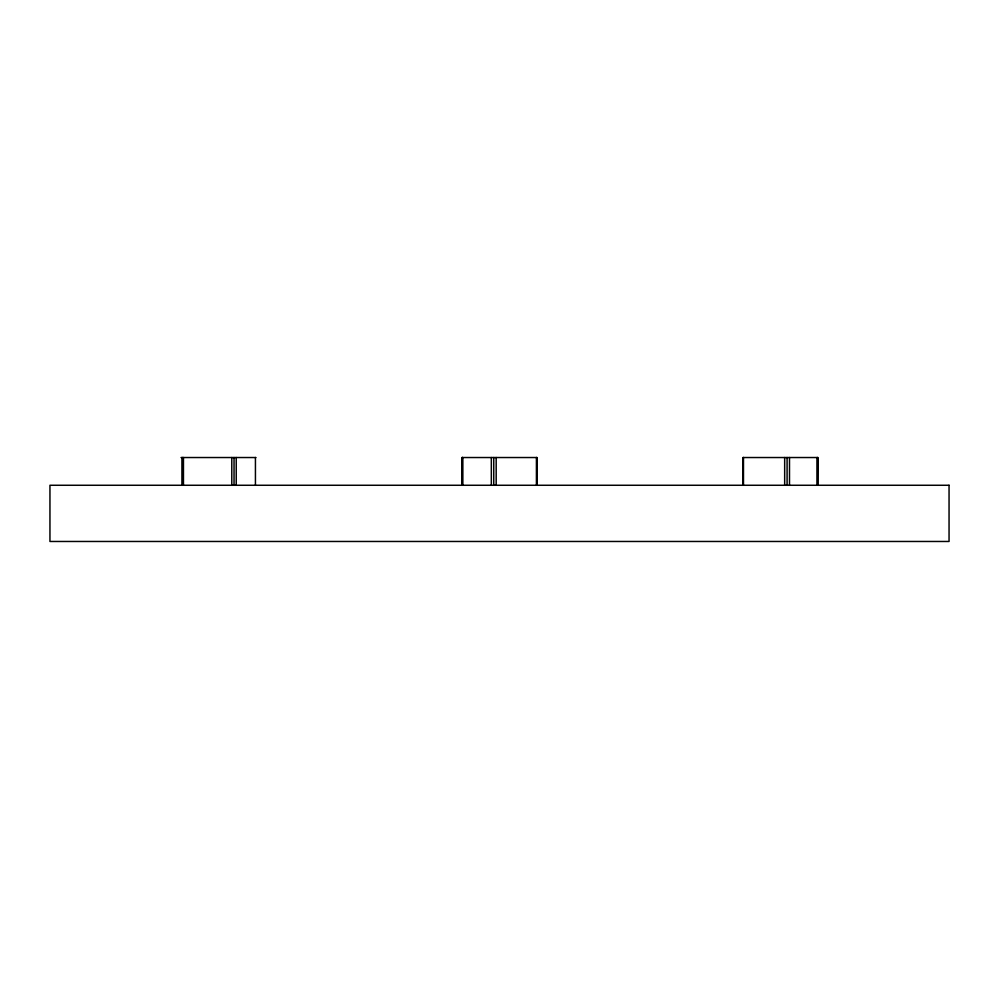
<?xml version="1.0" encoding="UTF-8"?>
<svg xmlns="http://www.w3.org/2000/svg" width="999" height="999" viewBox="0 0 999 999"><rect width="100%" height="100%" fill="white"/><g stroke="black" fill="none" stroke-linecap="round" stroke-linejoin="round"><path stroke-width="1.5" d="M181.019 457.53L255.931 457.53M817.856 485.264L817.981 457.53L743.056 457.53L743.056 485.264M817.569 457.53L817.569 485.264M817.12 457.53L817.12 485.264M789.497 457.53L789.497 485.264M787.087 457.53L787.087 485.264M784.665 457.53L784.665 485.264M743.481 457.53L743.481 485.264M743.194 457.53L743.194 485.264M536.95 485.264L536.938 457.53L462.038 457.53L462.062 485.264M536.8 457.53L536.75 485.264M536.413 457.53L536.413 485.264M496.178 457.53L496.178 485.264M493.743 457.53L493.743 485.264M491.333 457.53L491.333 485.264M462.587 457.53L462.587 485.264M462.512 457.53L462.512 485.264M462.2 457.53L462.25 485.264M255.432 457.53L255.432 485.264M236.239 457.53L236.239 485.264M234.041 457.53L234.041 485.264M231.78 457.53L231.78 485.264M183.454 457.53L183.454 485.264M182.655 457.53L182.655 485.264M182.018 457.53L182.018 485.264M949.05 485.264L49.95 485.264L49.95 541.47L949.05 541.47L949.05 485.264"/></g></svg>
